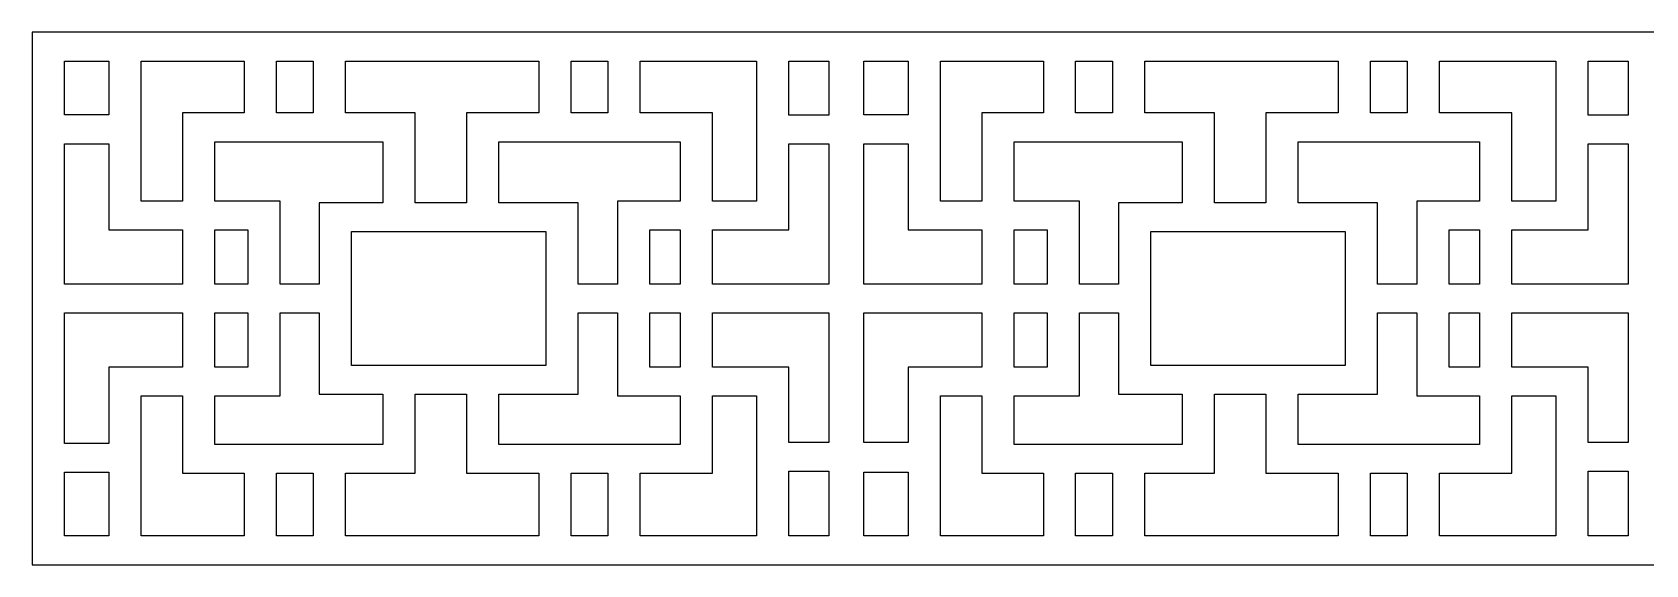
# Model space of a CAD drawing. Header units: centimetres. Extents: x -27 to -1.5, y -8.3 to -4.1.
# Drawn here: x -27 to -14.25, y -8.28 to -4.08 of the extents above; entities that cross this region are included whole.
import ezdxf

# ---------------------------------------------------------------- set-up
doc = ezdxf.new("R2010")
doc.units = ezdxf.units.CM
doc.header["$MEASUREMENT"] = 0
doc.layers.add('layer 1', color=7, linetype='Continuous')

msp = doc.modelspace()

# ---------------------------------------------------------------- linework, layer by layer
at = {"layer": 'layer 1', "color": 250}
for points, knots in [([(-26.99914, -8.28162), (-26.99914, -8.28162), (-26.99914, -4.07523), (-26.99914, -4.07523), (-26.99914, -4.07523), (-26.99914, -4.07523), (-20.68128, -4.07523), (-20.68128, -4.07523), (-20.68128, -4.07523), (-20.68128, -4.07523), (-20.4531, -4.07523), (-20.4531, -4.07523), (-20.4531, -4.07523), (-20.4531, -4.07523), (-14.36342, -4.07523), (-14.36342, -4.07523), (-14.36342, -4.07523), (-14.36342, -4.07523), (-14.13524, -4.07523), (-14.13524, -4.07523), (-14.13524, -4.07523), (-14.13524, -4.07523), (-8.04557, -4.07523), (-8.04557, -4.07523), (-8.04557, -4.07523), (-8.04557, -4.07523), (-7.81739, -4.07523), (-7.81739, -4.07523), (-7.81739, -4.07523), (-7.81739, -4.07523), (-1.49953, -4.07523), (-1.49953, -4.07523), (-1.49953, -4.07523), (-1.49953, -4.07523), (-1.49953, -8.28162), (-1.49953, -8.28162), (-1.49953, -8.28162), (-1.49953, -8.28162), (-7.81739, -8.28162), (-7.81739, -8.28162), (-7.81739, -8.28162), (-7.81739, -8.28162), (-8.04557, -8.28162), (-8.04557, -8.28162), (-8.04557, -8.28162), (-8.04557, -8.28162), (-14.13524, -8.28162), (-14.13524, -8.28162), (-14.13524, -8.28162), (-14.13524, -8.28162), (-14.36342, -8.28162), (-14.36342, -8.28162), (-14.36342, -8.28162), (-14.36342, -8.28162), (-20.4531, -8.28162), (-20.4531, -8.28162), (-20.4531, -8.28162), (-20.4531, -8.28162), (-20.68128, -8.28162), (-20.68128, -8.28162), (-20.68128, -8.28162), (-20.68128, -8.28162), (-26.99914, -8.28162), (-26.99914, -8.28162)], [0, 0, 0, 0, 0.05882353, 0.05882353, 0.05882353, 0.05882353, 0.11764706, 0.11764706, 0.11764706, 0.11764706, 0.17647059, 0.17647059, 0.17647059, 0.17647059, 0.23529412, 0.23529412, 0.23529412, 0.23529412, 0.29411765, 0.29411765, 0.29411765, 0.29411765, 0.35294118, 0.35294118, 0.35294118, 0.35294118, 0.41176471, 0.41176471, 0.41176471, 0.41176471, 0.47058824, 0.47058824, 0.47058824, 0.47058824, 0.52941176, 0.52941176, 0.52941176, 0.52941176, 0.58823529, 0.58823529, 0.58823529, 0.58823529, 0.64705882, 0.64705882, 0.64705882, 0.64705882, 0.70588235, 0.70588235, 0.70588235, 0.70588235, 0.76470588, 0.76470588, 0.76470588, 0.76470588, 0.82352941, 0.82352941, 0.82352941, 0.82352941, 0.88235294, 0.88235294, 0.88235294, 0.88235294, 1, 1, 1, 1]), ([(-26.74377, -4.72846), (-26.74377, -4.72846), (-26.3946, -4.72846), (-26.3946, -4.72846), (-26.3946, -4.72846), (-26.3946, -4.72846), (-26.3946, -4.30267), (-26.3946, -4.30267), (-26.3946, -4.30267), (-26.3946, -4.30267), (-26.74377, -4.30267), (-26.74377, -4.30267), (-26.74377, -4.30267), (-26.74377, -4.30267), (-26.74377, -4.72846), (-26.74377, -4.72846)], [0, 0, 0, 0, 0.2, 0.2, 0.2, 0.2, 0.4, 0.4, 0.4, 0.4, 0.6, 0.6, 0.6, 0.6, 1, 1, 1, 1]), ([(-26.13923, -4.30267), (-26.13923, -4.30267), (-26.13923, -5.40951), (-26.13923, -5.40951), (-26.13923, -5.40951), (-26.13923, -5.40951), (-25.8114, -5.40951), (-25.8114, -5.40951), (-25.8114, -5.40951), (-25.8114, -5.40951), (-25.8114, -4.71239), (-25.8114, -4.71239), (-25.8114, -4.71239), (-25.8114, -4.71239), (-25.32538, -4.71239), (-25.32538, -4.71239), (-25.32538, -4.71239), (-25.32538, -4.71239), (-25.32538, -4.30267), (-25.32538, -4.30267), (-25.32538, -4.30267), (-25.32538, -4.30267), (-26.13923, -4.30267), (-26.13923, -4.30267)], [0, 0, 0, 0, 0.14285714, 0.14285714, 0.14285714, 0.14285714, 0.28571429, 0.28571429, 0.28571429, 0.28571429, 0.42857143, 0.42857143, 0.42857143, 0.42857143, 0.57142857, 0.57142857, 0.57142857, 0.57142857, 0.71428571, 0.71428571, 0.71428571, 0.71428571, 1, 1, 1, 1]), ([(-25.07001, -4.30267), (-25.07001, -4.30267), (-25.07001, -4.71239), (-25.07001, -4.71239), (-25.07001, -4.71239), (-25.07001, -4.71239), (-24.77986, -4.71239), (-24.77986, -4.71239), (-24.77986, -4.71239), (-24.77986, -4.71239), (-24.77986, -4.30267), (-24.77986, -4.30267), (-24.77986, -4.30267), (-24.77986, -4.30267), (-25.07001, -4.30267), (-25.07001, -4.30267)], [0, 0, 0, 0, 0.2, 0.2, 0.2, 0.2, 0.4, 0.4, 0.4, 0.4, 0.6, 0.6, 0.6, 0.6, 1, 1, 1, 1]), ([(-24.52449, -4.30267), (-24.52449, -4.30267), (-24.52449, -4.71239), (-24.52449, -4.71239), (-24.52449, -4.71239), (-24.52449, -4.71239), (-23.97231, -4.71239), (-23.97231, -4.71239), (-23.97231, -4.71239), (-23.97231, -4.71239), (-23.97231, -5.42144), (-23.97231, -5.42144), (-23.97231, -5.42144), (-23.97231, -5.42144), (-23.56635, -5.42144), (-23.56635, -5.42144), (-23.56635, -5.42144), (-23.56635, -5.42144), (-23.56635, -4.71239), (-23.56635, -4.71239), (-23.56635, -4.71239), (-23.56635, -4.71239), (-22.99451, -4.71239), (-22.99451, -4.71239), (-22.99451, -4.71239), (-22.99451, -4.71239), (-22.99451, -4.30267), (-22.99451, -4.30267), (-22.99451, -4.30267), (-22.99451, -4.30267), (-24.52449, -4.30267), (-24.52449, -4.30267)], [0, 0, 0, 0, 0.11111111, 0.11111111, 0.11111111, 0.11111111, 0.22222222, 0.22222222, 0.22222222, 0.22222222, 0.33333333, 0.33333333, 0.33333333, 0.33333333, 0.44444444, 0.44444444, 0.44444444, 0.44444444, 0.55555556, 0.55555556, 0.55555556, 0.55555556, 0.66666667, 0.66666667, 0.66666667, 0.66666667, 0.77777778, 0.77777778, 0.77777778, 0.77777778, 1, 1, 1, 1]), ([(-22.73914, -4.30267), (-22.73914, -4.30267), (-22.73914, -4.71239), (-22.73914, -4.71239), (-22.73914, -4.71239), (-22.73914, -4.71239), (-22.44899, -4.71239), (-22.44899, -4.71239), (-22.44899, -4.71239), (-22.44899, -4.71239), (-22.44899, -4.30267), (-22.44899, -4.30267), (-22.44899, -4.30267), (-22.44899, -4.30267), (-22.73914, -4.30267), (-22.73914, -4.30267)], [0, 0, 0, 0, 0.2, 0.2, 0.2, 0.2, 0.4, 0.4, 0.4, 0.4, 0.6, 0.6, 0.6, 0.6, 1, 1, 1, 1]), ([(-22.19362, -4.30267), (-22.19362, -4.30267), (-22.19362, -4.71239), (-22.19362, -4.71239), (-22.19362, -4.71239), (-22.19362, -4.71239), (-21.62284, -4.71239), (-21.62284, -4.71239), (-21.62284, -4.71239), (-21.62284, -4.71239), (-21.62284, -5.40951), (-21.62284, -5.40951), (-21.62284, -5.40951), (-21.62284, -5.40951), (-21.27437, -5.40951), (-21.27437, -5.40951), (-21.27437, -5.40951), (-21.27437, -5.40951), (-21.27437, -4.30267), (-21.27437, -4.30267), (-21.27437, -4.30267), (-21.27437, -4.30267), (-22.19362, -4.30267), (-22.19362, -4.30267)], [0, 0, 0, 0, 0.14285714, 0.14285714, 0.14285714, 0.14285714, 0.28571429, 0.28571429, 0.28571429, 0.28571429, 0.42857143, 0.42857143, 0.42857143, 0.42857143, 0.57142857, 0.57142857, 0.57142857, 0.57142857, 0.71428571, 0.71428571, 0.71428571, 0.71428571, 1, 1, 1, 1]), ([(-21.019, -4.73041), (-21.019, -4.73041), (-20.70242, -4.73041), (-20.70242, -4.73041), (-20.70242, -4.73041), (-20.70242, -4.73041), (-20.70242, -4.30267), (-20.70242, -4.30267), (-20.70242, -4.30267), (-20.70242, -4.30267), (-21.019, -4.30267), (-21.019, -4.30267), (-21.019, -4.30267), (-21.019, -4.30267), (-21.019, -4.73041), (-21.019, -4.73041)], [0, 0, 0, 0, 0.2, 0.2, 0.2, 0.2, 0.4, 0.4, 0.4, 0.4, 0.6, 0.6, 0.6, 0.6, 1, 1, 1, 1]), ([(-20.42591, -4.72846), (-20.42591, -4.72846), (-20.07674, -4.72846), (-20.07674, -4.72846), (-20.07674, -4.72846), (-20.07674, -4.72846), (-20.07674, -4.30267), (-20.07674, -4.30267), (-20.07674, -4.30267), (-20.07674, -4.30267), (-20.42591, -4.30267), (-20.42591, -4.30267), (-20.42591, -4.30267), (-20.42591, -4.30267), (-20.42591, -4.72846), (-20.42591, -4.72846)], [0, 0, 0, 0, 0.2, 0.2, 0.2, 0.2, 0.4, 0.4, 0.4, 0.4, 0.6, 0.6, 0.6, 0.6, 1, 1, 1, 1]), ([(-19.82138, -4.30267), (-19.82138, -4.30267), (-19.82138, -5.40951), (-19.82138, -5.40951), (-19.82138, -5.40951), (-19.82138, -5.40951), (-19.49354, -5.40951), (-19.49354, -5.40951), (-19.49354, -5.40951), (-19.49354, -5.40951), (-19.49354, -4.71239), (-19.49354, -4.71239), (-19.49354, -4.71239), (-19.49354, -4.71239), (-19.00752, -4.71239), (-19.00752, -4.71239), (-19.00752, -4.71239), (-19.00752, -4.71239), (-19.00752, -4.30267), (-19.00752, -4.30267), (-19.00752, -4.30267), (-19.00752, -4.30267), (-19.82138, -4.30267), (-19.82138, -4.30267)], [0, 0, 0, 0, 0.14285714, 0.14285714, 0.14285714, 0.14285714, 0.28571429, 0.28571429, 0.28571429, 0.28571429, 0.42857143, 0.42857143, 0.42857143, 0.42857143, 0.57142857, 0.57142857, 0.57142857, 0.57142857, 0.71428571, 0.71428571, 0.71428571, 0.71428571, 1, 1, 1, 1]), ([(-18.75215, -4.30267), (-18.75215, -4.30267), (-18.75215, -4.71239), (-18.75215, -4.71239), (-18.75215, -4.71239), (-18.75215, -4.71239), (-18.462, -4.71239), (-18.462, -4.71239), (-18.462, -4.71239), (-18.462, -4.71239), (-18.462, -4.30267), (-18.462, -4.30267), (-18.462, -4.30267), (-18.462, -4.30267), (-18.75215, -4.30267), (-18.75215, -4.30267)], [0, 0, 0, 0, 0.2, 0.2, 0.2, 0.2, 0.4, 0.4, 0.4, 0.4, 0.6, 0.6, 0.6, 0.6, 1, 1, 1, 1]), ([(-18.20663, -4.30267), (-18.20663, -4.30267), (-18.20663, -4.71239), (-18.20663, -4.71239), (-18.20663, -4.71239), (-18.20663, -4.71239), (-17.65446, -4.71239), (-17.65446, -4.71239), (-17.65446, -4.71239), (-17.65446, -4.71239), (-17.65446, -5.42144), (-17.65446, -5.42144), (-17.65446, -5.42144), (-17.65446, -5.42144), (-17.2485, -5.42144), (-17.2485, -5.42144), (-17.2485, -5.42144), (-17.2485, -5.42144), (-17.2485, -4.71239), (-17.2485, -4.71239), (-17.2485, -4.71239), (-17.2485, -4.71239), (-16.67666, -4.71239), (-16.67666, -4.71239), (-16.67666, -4.71239), (-16.67666, -4.71239), (-16.67666, -4.30267), (-16.67666, -4.30267), (-16.67666, -4.30267), (-16.67666, -4.30267), (-18.20663, -4.30267), (-18.20663, -4.30267)], [0, 0, 0, 0, 0.11111111, 0.11111111, 0.11111111, 0.11111111, 0.22222222, 0.22222222, 0.22222222, 0.22222222, 0.33333333, 0.33333333, 0.33333333, 0.33333333, 0.44444444, 0.44444444, 0.44444444, 0.44444444, 0.55555556, 0.55555556, 0.55555556, 0.55555556, 0.66666667, 0.66666667, 0.66666667, 0.66666667, 0.77777778, 0.77777778, 0.77777778, 0.77777778, 1, 1, 1, 1]), ([(-16.42128, -4.30267), (-16.42128, -4.30267), (-16.42128, -4.71239), (-16.42128, -4.71239), (-16.42128, -4.71239), (-16.42128, -4.71239), (-16.13113, -4.71239), (-16.13113, -4.71239), (-16.13113, -4.71239), (-16.13113, -4.71239), (-16.13113, -4.30267), (-16.13113, -4.30267), (-16.13113, -4.30267), (-16.13113, -4.30267), (-16.42128, -4.30267), (-16.42128, -4.30267)], [0, 0, 0, 0, 0.2, 0.2, 0.2, 0.2, 0.4, 0.4, 0.4, 0.4, 0.6, 0.6, 0.6, 0.6, 1, 1, 1, 1]), ([(-15.87577, -4.30267), (-15.87577, -4.30267), (-15.87577, -4.71239), (-15.87577, -4.71239), (-15.87577, -4.71239), (-15.87577, -4.71239), (-15.30499, -4.71239), (-15.30499, -4.71239), (-15.30499, -4.71239), (-15.30499, -4.71239), (-15.30499, -5.40951), (-15.30499, -5.40951), (-15.30499, -5.40951), (-15.30499, -5.40951), (-14.95651, -5.40951), (-14.95651, -5.40951), (-14.95651, -5.40951), (-14.95651, -5.40951), (-14.95651, -4.30267), (-14.95651, -4.30267), (-14.95651, -4.30267), (-14.95651, -4.30267), (-15.87577, -4.30267), (-15.87577, -4.30267)], [0, 0, 0, 0, 0.14285714, 0.14285714, 0.14285714, 0.14285714, 0.28571429, 0.28571429, 0.28571429, 0.28571429, 0.42857143, 0.42857143, 0.42857143, 0.42857143, 0.57142857, 0.57142857, 0.57142857, 0.57142857, 0.71428571, 0.71428571, 0.71428571, 0.71428571, 1, 1, 1, 1]), ([(-14.70114, -4.73041), (-14.70114, -4.73041), (-14.38456, -4.73041), (-14.38456, -4.73041), (-14.38456, -4.73041), (-14.38456, -4.73041), (-14.38456, -4.30267), (-14.38456, -4.30267), (-14.38456, -4.30267), (-14.38456, -4.30267), (-14.70114, -4.30267), (-14.70114, -4.30267), (-14.70114, -4.30267), (-14.70114, -4.30267), (-14.70114, -4.73041), (-14.70114, -4.73041)], [0, 0, 0, 0, 0.2, 0.2, 0.2, 0.2, 0.4, 0.4, 0.4, 0.4, 0.6, 0.6, 0.6, 0.6, 1, 1, 1, 1]), ([(-26.74377, -6.06471), (-26.74377, -6.06471), (-25.8114, -6.06471), (-25.8114, -6.06471), (-25.8114, -6.06471), (-25.8114, -6.06471), (-25.8114, -5.63695), (-25.8114, -5.63695), (-25.8114, -5.63695), (-25.8114, -5.63695), (-26.3946, -5.63695), (-26.3946, -5.63695), (-26.3946, -5.63695), (-26.3946, -5.63695), (-26.3946, -4.9559), (-26.3946, -4.9559), (-26.3946, -4.9559), (-26.3946, -4.9559), (-26.74377, -4.9559), (-26.74377, -4.9559), (-26.74377, -4.9559), (-26.74377, -4.9559), (-26.74377, -6.06471), (-26.74377, -6.06471)], [0, 0, 0, 0, 0.14285714, 0.14285714, 0.14285714, 0.14285714, 0.28571429, 0.28571429, 0.28571429, 0.28571429, 0.42857143, 0.42857143, 0.42857143, 0.42857143, 0.57142857, 0.57142857, 0.57142857, 0.57142857, 0.71428571, 0.71428571, 0.71428571, 0.71428571, 1, 1, 1, 1]), ([(-25.55603, -5.40951), (-25.55603, -5.40951), (-25.0392, -5.40951), (-25.0392, -5.40951), (-25.0392, -5.40951), (-25.0392, -5.40951), (-25.0392, -6.06471), (-25.0392, -6.06471), (-25.0392, -6.06471), (-25.0392, -6.06471), (-24.73238, -6.06471), (-24.73238, -6.06471), (-24.73238, -6.06471), (-24.73238, -6.06471), (-24.73238, -5.42144), (-24.73238, -5.42144), (-24.73238, -5.42144), (-24.73238, -5.42144), (-24.22769, -5.42144), (-24.22769, -5.42144), (-24.22769, -5.42144), (-24.22769, -5.42144), (-24.22769, -4.93983), (-24.22769, -4.93983), (-24.22769, -4.93983), (-24.22769, -4.93983), (-25.55603, -4.93983), (-25.55603, -4.93983), (-25.55603, -4.93983), (-25.55603, -4.93983), (-25.55603, -5.40951), (-25.55603, -5.40951)], [0, 0, 0, 0, 0.11111111, 0.11111111, 0.11111111, 0.11111111, 0.22222222, 0.22222222, 0.22222222, 0.22222222, 0.33333333, 0.33333333, 0.33333333, 0.33333333, 0.44444444, 0.44444444, 0.44444444, 0.44444444, 0.55555556, 0.55555556, 0.55555556, 0.55555556, 0.66666667, 0.66666667, 0.66666667, 0.66666667, 0.77777778, 0.77777778, 0.77777778, 0.77777778, 1, 1, 1, 1]), ([(-22.68446, -6.06471), (-22.68446, -6.06471), (-22.3744, -6.06471), (-22.3744, -6.06471), (-22.3744, -6.06471), (-22.3744, -6.06471), (-22.3744, -5.40951), (-22.3744, -5.40951), (-22.3744, -5.40951), (-22.3744, -5.40951), (-21.87821, -5.40951), (-21.87821, -5.40951), (-21.87821, -5.40951), (-21.87821, -5.40951), (-21.87821, -4.93983), (-21.87821, -4.93983), (-21.87821, -4.93983), (-21.87821, -4.93983), (-23.31098, -4.93983), (-23.31098, -4.93983), (-23.31098, -4.93983), (-23.31098, -4.93983), (-23.31098, -5.42144), (-23.31098, -5.42144), (-23.31098, -5.42144), (-23.31098, -5.42144), (-22.68446, -5.42144), (-22.68446, -5.42144), (-22.68446, -5.42144), (-22.68446, -5.42144), (-22.68446, -6.06471), (-22.68446, -6.06471)], [0, 0, 0, 0, 0.11111111, 0.11111111, 0.11111111, 0.11111111, 0.22222222, 0.22222222, 0.22222222, 0.22222222, 0.33333333, 0.33333333, 0.33333333, 0.33333333, 0.44444444, 0.44444444, 0.44444444, 0.44444444, 0.55555556, 0.55555556, 0.55555556, 0.55555556, 0.66666667, 0.66666667, 0.66666667, 0.66666667, 0.77777778, 0.77777778, 0.77777778, 0.77777778, 1, 1, 1, 1]), ([(-20.70242, -4.95604), (-20.70242, -4.95604), (-21.019, -4.95604), (-21.019, -4.95604), (-21.019, -4.95604), (-21.019, -4.95604), (-21.019, -5.63695), (-21.019, -5.63695), (-21.019, -5.63695), (-21.019, -5.63695), (-21.62284, -5.63695), (-21.62284, -5.63695), (-21.62284, -5.63695), (-21.62284, -5.63695), (-21.62284, -6.06471), (-21.62284, -6.06471), (-21.62284, -6.06471), (-21.62284, -6.06471), (-20.8034, -6.06471), (-20.8034, -6.06471), (-20.8034, -6.06471), (-20.8034, -6.06471), (-20.70242, -6.06471), (-20.70242, -6.06471), (-20.70242, -6.06471), (-20.70242, -6.06471), (-20.70242, -4.95604), (-20.70242, -4.95604)], [0, 0, 0, 0, 0.125, 0.125, 0.125, 0.125, 0.25, 0.25, 0.25, 0.25, 0.375, 0.375, 0.375, 0.375, 0.5, 0.5, 0.5, 0.5, 0.625, 0.625, 0.625, 0.625, 0.75, 0.75, 0.75, 0.75, 1, 1, 1, 1]), ([(-20.07674, -4.95604), (-20.07674, -4.95604), (-20.42591, -4.95604), (-20.42591, -4.95604), (-20.42591, -4.95604), (-20.42591, -4.95604), (-20.42591, -6.06471), (-20.42591, -6.06471), (-20.42591, -6.06471), (-20.42591, -6.06471), (-19.49354, -6.06471), (-19.49354, -6.06471), (-19.49354, -6.06471), (-19.49354, -6.06471), (-19.49354, -5.63695), (-19.49354, -5.63695), (-19.49354, -5.63695), (-19.49354, -5.63695), (-20.07674, -5.63695), (-20.07674, -5.63695), (-20.07674, -5.63695), (-20.07674, -5.63695), (-20.07674, -4.95604), (-20.07674, -4.95604)], [0, 0, 0, 0, 0.14285714, 0.14285714, 0.14285714, 0.14285714, 0.28571429, 0.28571429, 0.28571429, 0.28571429, 0.42857143, 0.42857143, 0.42857143, 0.42857143, 0.57142857, 0.57142857, 0.57142857, 0.57142857, 0.71428571, 0.71428571, 0.71428571, 0.71428571, 1, 1, 1, 1]), ([(-19.23817, -5.40951), (-19.23817, -5.40951), (-18.72134, -5.40951), (-18.72134, -5.40951), (-18.72134, -5.40951), (-18.72134, -5.40951), (-18.72134, -6.06471), (-18.72134, -6.06471), (-18.72134, -6.06471), (-18.72134, -6.06471), (-18.41452, -6.06471), (-18.41452, -6.06471), (-18.41452, -6.06471), (-18.41452, -6.06471), (-18.41452, -5.42144), (-18.41452, -5.42144), (-18.41452, -5.42144), (-18.41452, -5.42144), (-17.90983, -5.42144), (-17.90983, -5.42144), (-17.90983, -5.42144), (-17.90983, -5.42144), (-17.90983, -4.93983), (-17.90983, -4.93983), (-17.90983, -4.93983), (-17.90983, -4.93983), (-19.23817, -4.93983), (-19.23817, -4.93983), (-19.23817, -4.93983), (-19.23817, -4.93983), (-19.23817, -5.40951), (-19.23817, -5.40951)], [0, 0, 0, 0, 0.11111111, 0.11111111, 0.11111111, 0.11111111, 0.22222222, 0.22222222, 0.22222222, 0.22222222, 0.33333333, 0.33333333, 0.33333333, 0.33333333, 0.44444444, 0.44444444, 0.44444444, 0.44444444, 0.55555556, 0.55555556, 0.55555556, 0.55555556, 0.66666667, 0.66666667, 0.66666667, 0.66666667, 0.77777778, 0.77777778, 0.77777778, 0.77777778, 1, 1, 1, 1]), ([(-16.3666, -6.06471), (-16.3666, -6.06471), (-16.05654, -6.06471), (-16.05654, -6.06471), (-16.05654, -6.06471), (-16.05654, -6.06471), (-16.05654, -5.40951), (-16.05654, -5.40951), (-16.05654, -5.40951), (-16.05654, -5.40951), (-15.56036, -5.40951), (-15.56036, -5.40951), (-15.56036, -5.40951), (-15.56036, -5.40951), (-15.56036, -4.93983), (-15.56036, -4.93983), (-15.56036, -4.93983), (-15.56036, -4.93983), (-16.99313, -4.93983), (-16.99313, -4.93983), (-16.99313, -4.93983), (-16.99313, -4.93983), (-16.99313, -5.42144), (-16.99313, -5.42144), (-16.99313, -5.42144), (-16.99313, -5.42144), (-16.3666, -5.42144), (-16.3666, -5.42144), (-16.3666, -5.42144), (-16.3666, -5.42144), (-16.3666, -6.06471), (-16.3666, -6.06471)], [0, 0, 0, 0, 0.11111111, 0.11111111, 0.11111111, 0.11111111, 0.22222222, 0.22222222, 0.22222222, 0.22222222, 0.33333333, 0.33333333, 0.33333333, 0.33333333, 0.44444444, 0.44444444, 0.44444444, 0.44444444, 0.55555556, 0.55555556, 0.55555556, 0.55555556, 0.66666667, 0.66666667, 0.66666667, 0.66666667, 0.77777778, 0.77777778, 0.77777778, 0.77777778, 1, 1, 1, 1]), ([(-14.38456, -4.95604), (-14.38456, -4.95604), (-14.70114, -4.95604), (-14.70114, -4.95604), (-14.70114, -4.95604), (-14.70114, -4.95604), (-14.70114, -5.63695), (-14.70114, -5.63695), (-14.70114, -5.63695), (-14.70114, -5.63695), (-15.30499, -5.63695), (-15.30499, -5.63695), (-15.30499, -5.63695), (-15.30499, -5.63695), (-15.30499, -6.06471), (-15.30499, -6.06471), (-15.30499, -6.06471), (-15.30499, -6.06471), (-14.48554, -6.06471), (-14.48554, -6.06471), (-14.48554, -6.06471), (-14.48554, -6.06471), (-14.38456, -6.06471), (-14.38456, -6.06471), (-14.38456, -6.06471), (-14.38456, -6.06471), (-14.38456, -4.95604), (-14.38456, -4.95604)], [0, 0, 0, 0, 0.125, 0.125, 0.125, 0.125, 0.25, 0.25, 0.25, 0.25, 0.375, 0.375, 0.375, 0.375, 0.5, 0.5, 0.5, 0.5, 0.625, 0.625, 0.625, 0.625, 0.75, 0.75, 0.75, 0.75, 1, 1, 1, 1]), ([(-25.55603, -6.06471), (-25.55603, -6.06471), (-25.29457, -6.06471), (-25.29457, -6.06471), (-25.29457, -6.06471), (-25.29457, -6.06471), (-25.29457, -5.63695), (-25.29457, -5.63695), (-25.29457, -5.63695), (-25.29457, -5.63695), (-25.55603, -5.63695), (-25.55603, -5.63695), (-25.55603, -5.63695), (-25.55603, -5.63695), (-25.55603, -6.06471), (-25.55603, -6.06471)], [0, 0, 0, 0, 0.2, 0.2, 0.2, 0.2, 0.4, 0.4, 0.4, 0.4, 0.6, 0.6, 0.6, 0.6, 1, 1, 1, 1]), ([(-22.93983, -6.70796), (-22.93983, -6.70796), (-22.93983, -5.64888), (-22.93983, -5.64888), (-22.93983, -5.64888), (-22.93983, -5.64888), (-24.47702, -5.64888), (-24.47702, -5.64888), (-24.47702, -5.64888), (-24.47702, -5.64888), (-24.47702, -6.70796), (-24.47702, -6.70796), (-24.47702, -6.70796), (-24.47702, -6.70796), (-22.93983, -6.70796), (-22.93983, -6.70796)], [0, 0, 0, 0, 0.2, 0.2, 0.2, 0.2, 0.4, 0.4, 0.4, 0.4, 0.6, 0.6, 0.6, 0.6, 1, 1, 1, 1]), ([(-22.11903, -6.06471), (-22.11903, -6.06471), (-21.87821, -6.06471), (-21.87821, -6.06471), (-21.87821, -6.06471), (-21.87821, -6.06471), (-21.87821, -5.63695), (-21.87821, -5.63695), (-21.87821, -5.63695), (-21.87821, -5.63695), (-22.11903, -5.63695), (-22.11903, -5.63695), (-22.11903, -5.63695), (-22.11903, -5.63695), (-22.11903, -6.06471), (-22.11903, -6.06471)], [0, 0, 0, 0, 0.2, 0.2, 0.2, 0.2, 0.4, 0.4, 0.4, 0.4, 0.6, 0.6, 0.6, 0.6, 1, 1, 1, 1]), ([(-19.23817, -6.06471), (-19.23817, -6.06471), (-18.97671, -6.06471), (-18.97671, -6.06471), (-18.97671, -6.06471), (-18.97671, -6.06471), (-18.97671, -5.63695), (-18.97671, -5.63695), (-18.97671, -5.63695), (-18.97671, -5.63695), (-19.23817, -5.63695), (-19.23817, -5.63695), (-19.23817, -5.63695), (-19.23817, -5.63695), (-19.23817, -6.06471), (-19.23817, -6.06471)], [0, 0, 0, 0, 0.2, 0.2, 0.2, 0.2, 0.4, 0.4, 0.4, 0.4, 0.6, 0.6, 0.6, 0.6, 1, 1, 1, 1]), ([(-16.62197, -6.70796), (-16.62197, -6.70796), (-16.62197, -5.64888), (-16.62197, -5.64888), (-16.62197, -5.64888), (-16.62197, -5.64888), (-18.15916, -5.64888), (-18.15916, -5.64888), (-18.15916, -5.64888), (-18.15916, -5.64888), (-18.15916, -6.70796), (-18.15916, -6.70796), (-18.15916, -6.70796), (-18.15916, -6.70796), (-16.62197, -6.70796), (-16.62197, -6.70796)], [0, 0, 0, 0, 0.2, 0.2, 0.2, 0.2, 0.4, 0.4, 0.4, 0.4, 0.6, 0.6, 0.6, 0.6, 1, 1, 1, 1]), ([(-15.80117, -6.06471), (-15.80117, -6.06471), (-15.56036, -6.06471), (-15.56036, -6.06471), (-15.56036, -6.06471), (-15.56036, -6.06471), (-15.56036, -5.63695), (-15.56036, -5.63695), (-15.56036, -5.63695), (-15.56036, -5.63695), (-15.80117, -5.63695), (-15.80117, -5.63695), (-15.80117, -5.63695), (-15.80117, -5.63695), (-15.80117, -6.06471), (-15.80117, -6.06471)], [0, 0, 0, 0, 0.2, 0.2, 0.2, 0.2, 0.4, 0.4, 0.4, 0.4, 0.6, 0.6, 0.6, 0.6, 1, 1, 1, 1]), ([(-26.74377, -7.32341), (-26.74377, -7.32341), (-26.3946, -7.32341), (-26.3946, -7.32341), (-26.3946, -7.32341), (-26.3946, -7.32341), (-26.3946, -6.71989), (-26.3946, -6.71989), (-26.3946, -6.71989), (-26.3946, -6.71989), (-25.8114, -6.71989), (-25.8114, -6.71989), (-25.8114, -6.71989), (-25.8114, -6.71989), (-25.8114, -6.29215), (-25.8114, -6.29215), (-25.8114, -6.29215), (-25.8114, -6.29215), (-26.74377, -6.29215), (-26.74377, -6.29215), (-26.74377, -6.29215), (-26.74377, -6.29215), (-26.74377, -7.32341), (-26.74377, -7.32341)], [0, 0, 0, 0, 0.14285714, 0.14285714, 0.14285714, 0.14285714, 0.28571429, 0.28571429, 0.28571429, 0.28571429, 0.42857143, 0.42857143, 0.42857143, 0.42857143, 0.57142857, 0.57142857, 0.57142857, 0.57142857, 0.71428571, 0.71428571, 0.71428571, 0.71428571, 1, 1, 1, 1]), ([(-25.55603, -6.71989), (-25.55603, -6.71989), (-25.29457, -6.71989), (-25.29457, -6.71989), (-25.29457, -6.71989), (-25.29457, -6.71989), (-25.29457, -6.29215), (-25.29457, -6.29215), (-25.29457, -6.29215), (-25.29457, -6.29215), (-25.55603, -6.29215), (-25.55603, -6.29215), (-25.55603, -6.29215), (-25.55603, -6.29215), (-25.55603, -6.71989), (-25.55603, -6.71989)], [0, 0, 0, 0, 0.2, 0.2, 0.2, 0.2, 0.4, 0.4, 0.4, 0.4, 0.6, 0.6, 0.6, 0.6, 1, 1, 1, 1]), ([(-24.22769, -6.93541), (-24.22769, -6.93541), (-24.73238, -6.93541), (-24.73238, -6.93541), (-24.73238, -6.93541), (-24.73238, -6.93541), (-24.73238, -6.29215), (-24.73238, -6.29215), (-24.73238, -6.29215), (-24.73238, -6.29215), (-25.0392, -6.29215), (-25.0392, -6.29215), (-25.0392, -6.29215), (-25.0392, -6.29215), (-25.0392, -6.94733), (-25.0392, -6.94733), (-25.0392, -6.94733), (-25.0392, -6.94733), (-25.55603, -6.94733), (-25.55603, -6.94733), (-25.55603, -6.94733), (-25.55603, -6.94733), (-25.55603, -7.33193), (-25.55603, -7.33193), (-25.55603, -7.33193), (-25.55603, -7.33193), (-24.22769, -7.33193), (-24.22769, -7.33193), (-24.22769, -7.33193), (-24.22769, -7.33193), (-24.22769, -6.93541), (-24.22769, -6.93541)], [0, 0, 0, 0, 0.11111111, 0.11111111, 0.11111111, 0.11111111, 0.22222222, 0.22222222, 0.22222222, 0.22222222, 0.33333333, 0.33333333, 0.33333333, 0.33333333, 0.44444444, 0.44444444, 0.44444444, 0.44444444, 0.55555556, 0.55555556, 0.55555556, 0.55555556, 0.66666667, 0.66666667, 0.66666667, 0.66666667, 0.77777778, 0.77777778, 0.77777778, 0.77777778, 1, 1, 1, 1]), ([(-22.3744, -6.29215), (-22.3744, -6.29215), (-22.68446, -6.29215), (-22.68446, -6.29215), (-22.68446, -6.29215), (-22.68446, -6.29215), (-22.68446, -6.93541), (-22.68446, -6.93541), (-22.68446, -6.93541), (-22.68446, -6.93541), (-23.31098, -6.93541), (-23.31098, -6.93541), (-23.31098, -6.93541), (-23.31098, -6.93541), (-23.31098, -7.33193), (-23.31098, -7.33193), (-23.31098, -7.33193), (-23.31098, -7.33193), (-21.87821, -7.33193), (-21.87821, -7.33193), (-21.87821, -7.33193), (-21.87821, -7.33193), (-21.87821, -6.94733), (-21.87821, -6.94733), (-21.87821, -6.94733), (-21.87821, -6.94733), (-22.3744, -6.94733), (-22.3744, -6.94733), (-22.3744, -6.94733), (-22.3744, -6.94733), (-22.3744, -6.29215), (-22.3744, -6.29215)], [0, 0, 0, 0, 0.11111111, 0.11111111, 0.11111111, 0.11111111, 0.22222222, 0.22222222, 0.22222222, 0.22222222, 0.33333333, 0.33333333, 0.33333333, 0.33333333, 0.44444444, 0.44444444, 0.44444444, 0.44444444, 0.55555556, 0.55555556, 0.55555556, 0.55555556, 0.66666667, 0.66666667, 0.66666667, 0.66666667, 0.77777778, 0.77777778, 0.77777778, 0.77777778, 1, 1, 1, 1]), ([(-21.87821, -6.29215), (-21.87821, -6.29215), (-22.11903, -6.29215), (-22.11903, -6.29215), (-22.11903, -6.29215), (-22.11903, -6.29215), (-22.11903, -6.71989), (-22.11903, -6.71989), (-22.11903, -6.71989), (-22.11903, -6.71989), (-21.87821, -6.71989), (-21.87821, -6.71989), (-21.87821, -6.71989), (-21.87821, -6.71989), (-21.87821, -6.29215), (-21.87821, -6.29215)], [0, 0, 0, 0, 0.2, 0.2, 0.2, 0.2, 0.4, 0.4, 0.4, 0.4, 0.6, 0.6, 0.6, 0.6, 1, 1, 1, 1]), ([(-21.019, -7.31584), (-21.019, -7.31584), (-20.70242, -7.31584), (-20.70242, -7.31584), (-20.70242, -7.31584), (-20.70242, -7.31584), (-20.70242, -6.29215), (-20.70242, -6.29215), (-20.70242, -6.29215), (-20.70242, -6.29215), (-20.8034, -6.29215), (-20.8034, -6.29215), (-20.8034, -6.29215), (-20.8034, -6.29215), (-21.62284, -6.29215), (-21.62284, -6.29215), (-21.62284, -6.29215), (-21.62284, -6.29215), (-21.62284, -6.71989), (-21.62284, -6.71989), (-21.62284, -6.71989), (-21.62284, -6.71989), (-21.019, -6.71989), (-21.019, -6.71989), (-21.019, -6.71989), (-21.019, -6.71989), (-21.019, -7.31584), (-21.019, -7.31584)], [0, 0, 0, 0, 0.125, 0.125, 0.125, 0.125, 0.25, 0.25, 0.25, 0.25, 0.375, 0.375, 0.375, 0.375, 0.5, 0.5, 0.5, 0.5, 0.625, 0.625, 0.625, 0.625, 0.75, 0.75, 0.75, 0.75, 1, 1, 1, 1]), ([(-20.42591, -7.31584), (-20.42591, -7.31584), (-20.07674, -7.31584), (-20.07674, -7.31584), (-20.07674, -7.31584), (-20.07674, -7.31584), (-20.07674, -6.71989), (-20.07674, -6.71989), (-20.07674, -6.71989), (-20.07674, -6.71989), (-19.49354, -6.71989), (-19.49354, -6.71989), (-19.49354, -6.71989), (-19.49354, -6.71989), (-19.49354, -6.29215), (-19.49354, -6.29215), (-19.49354, -6.29215), (-19.49354, -6.29215), (-20.42591, -6.29215), (-20.42591, -6.29215), (-20.42591, -6.29215), (-20.42591, -6.29215), (-20.42591, -7.31584), (-20.42591, -7.31584)], [0, 0, 0, 0, 0.14285714, 0.14285714, 0.14285714, 0.14285714, 0.28571429, 0.28571429, 0.28571429, 0.28571429, 0.42857143, 0.42857143, 0.42857143, 0.42857143, 0.57142857, 0.57142857, 0.57142857, 0.57142857, 0.71428571, 0.71428571, 0.71428571, 0.71428571, 1, 1, 1, 1]), ([(-19.23817, -6.71989), (-19.23817, -6.71989), (-18.97671, -6.71989), (-18.97671, -6.71989), (-18.97671, -6.71989), (-18.97671, -6.71989), (-18.97671, -6.29215), (-18.97671, -6.29215), (-18.97671, -6.29215), (-18.97671, -6.29215), (-19.23817, -6.29215), (-19.23817, -6.29215), (-19.23817, -6.29215), (-19.23817, -6.29215), (-19.23817, -6.71989), (-19.23817, -6.71989)], [0, 0, 0, 0, 0.2, 0.2, 0.2, 0.2, 0.4, 0.4, 0.4, 0.4, 0.6, 0.6, 0.6, 0.6, 1, 1, 1, 1]), ([(-17.90983, -6.93541), (-17.90983, -6.93541), (-18.41452, -6.93541), (-18.41452, -6.93541), (-18.41452, -6.93541), (-18.41452, -6.93541), (-18.41452, -6.29215), (-18.41452, -6.29215), (-18.41452, -6.29215), (-18.41452, -6.29215), (-18.72134, -6.29215), (-18.72134, -6.29215), (-18.72134, -6.29215), (-18.72134, -6.29215), (-18.72134, -6.94733), (-18.72134, -6.94733), (-18.72134, -6.94733), (-18.72134, -6.94733), (-19.23817, -6.94733), (-19.23817, -6.94733), (-19.23817, -6.94733), (-19.23817, -6.94733), (-19.23817, -7.33193), (-19.23817, -7.33193), (-19.23817, -7.33193), (-19.23817, -7.33193), (-17.90983, -7.33193), (-17.90983, -7.33193), (-17.90983, -7.33193), (-17.90983, -7.33193), (-17.90983, -6.93541), (-17.90983, -6.93541)], [0, 0, 0, 0, 0.11111111, 0.11111111, 0.11111111, 0.11111111, 0.22222222, 0.22222222, 0.22222222, 0.22222222, 0.33333333, 0.33333333, 0.33333333, 0.33333333, 0.44444444, 0.44444444, 0.44444444, 0.44444444, 0.55555556, 0.55555556, 0.55555556, 0.55555556, 0.66666667, 0.66666667, 0.66666667, 0.66666667, 0.77777778, 0.77777778, 0.77777778, 0.77777778, 1, 1, 1, 1]), ([(-16.05654, -6.29215), (-16.05654, -6.29215), (-16.3666, -6.29215), (-16.3666, -6.29215), (-16.3666, -6.29215), (-16.3666, -6.29215), (-16.3666, -6.93541), (-16.3666, -6.93541), (-16.3666, -6.93541), (-16.3666, -6.93541), (-16.99313, -6.93541), (-16.99313, -6.93541), (-16.99313, -6.93541), (-16.99313, -6.93541), (-16.99313, -7.33193), (-16.99313, -7.33193), (-16.99313, -7.33193), (-16.99313, -7.33193), (-15.56036, -7.33193), (-15.56036, -7.33193), (-15.56036, -7.33193), (-15.56036, -7.33193), (-15.56036, -6.94733), (-15.56036, -6.94733), (-15.56036, -6.94733), (-15.56036, -6.94733), (-16.05654, -6.94733), (-16.05654, -6.94733), (-16.05654, -6.94733), (-16.05654, -6.94733), (-16.05654, -6.29215), (-16.05654, -6.29215)], [0, 0, 0, 0, 0.11111111, 0.11111111, 0.11111111, 0.11111111, 0.22222222, 0.22222222, 0.22222222, 0.22222222, 0.33333333, 0.33333333, 0.33333333, 0.33333333, 0.44444444, 0.44444444, 0.44444444, 0.44444444, 0.55555556, 0.55555556, 0.55555556, 0.55555556, 0.66666667, 0.66666667, 0.66666667, 0.66666667, 0.77777778, 0.77777778, 0.77777778, 0.77777778, 1, 1, 1, 1]), ([(-15.56036, -6.29215), (-15.56036, -6.29215), (-15.80117, -6.29215), (-15.80117, -6.29215), (-15.80117, -6.29215), (-15.80117, -6.29215), (-15.80117, -6.71989), (-15.80117, -6.71989), (-15.80117, -6.71989), (-15.80117, -6.71989), (-15.56036, -6.71989), (-15.56036, -6.71989), (-15.56036, -6.71989), (-15.56036, -6.71989), (-15.56036, -6.29215), (-15.56036, -6.29215)], [0, 0, 0, 0, 0.2, 0.2, 0.2, 0.2, 0.4, 0.4, 0.4, 0.4, 0.6, 0.6, 0.6, 0.6, 1, 1, 1, 1]), ([(-14.70114, -7.31584), (-14.70114, -7.31584), (-14.38456, -7.31584), (-14.38456, -7.31584), (-14.38456, -7.31584), (-14.38456, -7.31584), (-14.38456, -6.29215), (-14.38456, -6.29215), (-14.38456, -6.29215), (-14.38456, -6.29215), (-14.48554, -6.29215), (-14.48554, -6.29215), (-14.48554, -6.29215), (-14.48554, -6.29215), (-15.30499, -6.29215), (-15.30499, -6.29215), (-15.30499, -6.29215), (-15.30499, -6.29215), (-15.30499, -6.71989), (-15.30499, -6.71989), (-15.30499, -6.71989), (-15.30499, -6.71989), (-14.70114, -6.71989), (-14.70114, -6.71989), (-14.70114, -6.71989), (-14.70114, -6.71989), (-14.70114, -7.31584), (-14.70114, -7.31584)], [0, 0, 0, 0, 0.125, 0.125, 0.125, 0.125, 0.25, 0.25, 0.25, 0.25, 0.375, 0.375, 0.375, 0.375, 0.5, 0.5, 0.5, 0.5, 0.625, 0.625, 0.625, 0.625, 0.75, 0.75, 0.75, 0.75, 1, 1, 1, 1]), ([(-25.32538, -8.05417), (-25.32538, -8.05417), (-25.32538, -7.55937), (-25.32538, -7.55937), (-25.32538, -7.55937), (-25.32538, -7.55937), (-25.8114, -7.55937), (-25.8114, -7.55937), (-25.8114, -7.55937), (-25.8114, -7.55937), (-25.8114, -6.94733), (-25.8114, -6.94733), (-25.8114, -6.94733), (-25.8114, -6.94733), (-26.13923, -6.94733), (-26.13923, -6.94733), (-26.13923, -6.94733), (-26.13923, -6.94733), (-26.13923, -8.05417), (-26.13923, -8.05417), (-26.13923, -8.05417), (-26.13923, -8.05417), (-25.32538, -8.05417), (-25.32538, -8.05417)], [0, 0, 0, 0, 0.14285714, 0.14285714, 0.14285714, 0.14285714, 0.28571429, 0.28571429, 0.28571429, 0.28571429, 0.42857143, 0.42857143, 0.42857143, 0.42857143, 0.57142857, 0.57142857, 0.57142857, 0.57142857, 0.71428571, 0.71428571, 0.71428571, 0.71428571, 1, 1, 1, 1]), ([(-22.99451, -8.05417), (-22.99451, -8.05417), (-22.99451, -7.55937), (-22.99451, -7.55937), (-22.99451, -7.55937), (-22.99451, -7.55937), (-23.56635, -7.55937), (-23.56635, -7.55937), (-23.56635, -7.55937), (-23.56635, -7.55937), (-23.56635, -6.93541), (-23.56635, -6.93541), (-23.56635, -6.93541), (-23.56635, -6.93541), (-23.97231, -6.93541), (-23.97231, -6.93541), (-23.97231, -6.93541), (-23.97231, -6.93541), (-23.97231, -7.55937), (-23.97231, -7.55937), (-23.97231, -7.55937), (-23.97231, -7.55937), (-24.52449, -7.55937), (-24.52449, -7.55937), (-24.52449, -7.55937), (-24.52449, -7.55937), (-24.52449, -8.05417), (-24.52449, -8.05417), (-24.52449, -8.05417), (-24.52449, -8.05417), (-22.99451, -8.05417), (-22.99451, -8.05417)], [0, 0, 0, 0, 0.11111111, 0.11111111, 0.11111111, 0.11111111, 0.22222222, 0.22222222, 0.22222222, 0.22222222, 0.33333333, 0.33333333, 0.33333333, 0.33333333, 0.44444444, 0.44444444, 0.44444444, 0.44444444, 0.55555556, 0.55555556, 0.55555556, 0.55555556, 0.66666667, 0.66666667, 0.66666667, 0.66666667, 0.77777778, 0.77777778, 0.77777778, 0.77777778, 1, 1, 1, 1]), ([(-21.27437, -8.05417), (-21.27437, -8.05417), (-21.27437, -6.94733), (-21.27437, -6.94733), (-21.27437, -6.94733), (-21.27437, -6.94733), (-21.62284, -6.94733), (-21.62284, -6.94733), (-21.62284, -6.94733), (-21.62284, -6.94733), (-21.62284, -7.55937), (-21.62284, -7.55937), (-21.62284, -7.55937), (-21.62284, -7.55937), (-22.19362, -7.55937), (-22.19362, -7.55937), (-22.19362, -7.55937), (-22.19362, -7.55937), (-22.19362, -8.05417), (-22.19362, -8.05417), (-22.19362, -8.05417), (-22.19362, -8.05417), (-21.27437, -8.05417), (-21.27437, -8.05417)], [0, 0, 0, 0, 0.14285714, 0.14285714, 0.14285714, 0.14285714, 0.28571429, 0.28571429, 0.28571429, 0.28571429, 0.42857143, 0.42857143, 0.42857143, 0.42857143, 0.57142857, 0.57142857, 0.57142857, 0.57142857, 0.71428571, 0.71428571, 0.71428571, 0.71428571, 1, 1, 1, 1]), ([(-19.00752, -8.05417), (-19.00752, -8.05417), (-19.00752, -7.55937), (-19.00752, -7.55937), (-19.00752, -7.55937), (-19.00752, -7.55937), (-19.49354, -7.55937), (-19.49354, -7.55937), (-19.49354, -7.55937), (-19.49354, -7.55937), (-19.49354, -6.94733), (-19.49354, -6.94733), (-19.49354, -6.94733), (-19.49354, -6.94733), (-19.82138, -6.94733), (-19.82138, -6.94733), (-19.82138, -6.94733), (-19.82138, -6.94733), (-19.82138, -8.05417), (-19.82138, -8.05417), (-19.82138, -8.05417), (-19.82138, -8.05417), (-19.00752, -8.05417), (-19.00752, -8.05417)], [0, 0, 0, 0, 0.14285714, 0.14285714, 0.14285714, 0.14285714, 0.28571429, 0.28571429, 0.28571429, 0.28571429, 0.42857143, 0.42857143, 0.42857143, 0.42857143, 0.57142857, 0.57142857, 0.57142857, 0.57142857, 0.71428571, 0.71428571, 0.71428571, 0.71428571, 1, 1, 1, 1]), ([(-16.67666, -8.05417), (-16.67666, -8.05417), (-16.67666, -7.55937), (-16.67666, -7.55937), (-16.67666, -7.55937), (-16.67666, -7.55937), (-17.2485, -7.55937), (-17.2485, -7.55937), (-17.2485, -7.55937), (-17.2485, -7.55937), (-17.2485, -6.93541), (-17.2485, -6.93541), (-17.2485, -6.93541), (-17.2485, -6.93541), (-17.65446, -6.93541), (-17.65446, -6.93541), (-17.65446, -6.93541), (-17.65446, -6.93541), (-17.65446, -7.55937), (-17.65446, -7.55937), (-17.65446, -7.55937), (-17.65446, -7.55937), (-18.20663, -7.55937), (-18.20663, -7.55937), (-18.20663, -7.55937), (-18.20663, -7.55937), (-18.20663, -8.05417), (-18.20663, -8.05417), (-18.20663, -8.05417), (-18.20663, -8.05417), (-16.67666, -8.05417), (-16.67666, -8.05417)], [0, 0, 0, 0, 0.11111111, 0.11111111, 0.11111111, 0.11111111, 0.22222222, 0.22222222, 0.22222222, 0.22222222, 0.33333333, 0.33333333, 0.33333333, 0.33333333, 0.44444444, 0.44444444, 0.44444444, 0.44444444, 0.55555556, 0.55555556, 0.55555556, 0.55555556, 0.66666667, 0.66666667, 0.66666667, 0.66666667, 0.77777778, 0.77777778, 0.77777778, 0.77777778, 1, 1, 1, 1]), ([(-14.95651, -8.05417), (-14.95651, -8.05417), (-14.95651, -6.94733), (-14.95651, -6.94733), (-14.95651, -6.94733), (-14.95651, -6.94733), (-15.30499, -6.94733), (-15.30499, -6.94733), (-15.30499, -6.94733), (-15.30499, -6.94733), (-15.30499, -7.55937), (-15.30499, -7.55937), (-15.30499, -7.55937), (-15.30499, -7.55937), (-15.87577, -7.55937), (-15.87577, -7.55937), (-15.87577, -7.55937), (-15.87577, -7.55937), (-15.87577, -8.05417), (-15.87577, -8.05417), (-15.87577, -8.05417), (-15.87577, -8.05417), (-14.95651, -8.05417), (-14.95651, -8.05417)], [0, 0, 0, 0, 0.14285714, 0.14285714, 0.14285714, 0.14285714, 0.28571429, 0.28571429, 0.28571429, 0.28571429, 0.42857143, 0.42857143, 0.42857143, 0.42857143, 0.57142857, 0.57142857, 0.57142857, 0.57142857, 0.71428571, 0.71428571, 0.71428571, 0.71428571, 1, 1, 1, 1]), ([(-26.3946, -8.05417), (-26.3946, -8.05417), (-26.3946, -7.55085), (-26.3946, -7.55085), (-26.3946, -7.55085), (-26.3946, -7.55085), (-26.74377, -7.55085), (-26.74377, -7.55085), (-26.74377, -7.55085), (-26.74377, -7.55085), (-26.74377, -8.05417), (-26.74377, -8.05417), (-26.74377, -8.05417), (-26.74377, -8.05417), (-26.3946, -8.05417), (-26.3946, -8.05417)], [0, 0, 0, 0, 0.2, 0.2, 0.2, 0.2, 0.4, 0.4, 0.4, 0.4, 0.6, 0.6, 0.6, 0.6, 1, 1, 1, 1]), ([(-24.77986, -8.05417), (-24.77986, -8.05417), (-24.77986, -7.55937), (-24.77986, -7.55937), (-24.77986, -7.55937), (-24.77986, -7.55937), (-25.07001, -7.55937), (-25.07001, -7.55937), (-25.07001, -7.55937), (-25.07001, -7.55937), (-25.07001, -8.05417), (-25.07001, -8.05417), (-25.07001, -8.05417), (-25.07001, -8.05417), (-24.77986, -8.05417), (-24.77986, -8.05417)], [0, 0, 0, 0, 0.2, 0.2, 0.2, 0.2, 0.4, 0.4, 0.4, 0.4, 0.6, 0.6, 0.6, 0.6, 1, 1, 1, 1]), ([(-22.44899, -8.05417), (-22.44899, -8.05417), (-22.44899, -7.55937), (-22.44899, -7.55937), (-22.44899, -7.55937), (-22.44899, -7.55937), (-22.73914, -7.55937), (-22.73914, -7.55937), (-22.73914, -7.55937), (-22.73914, -7.55937), (-22.73914, -8.05417), (-22.73914, -8.05417), (-22.73914, -8.05417), (-22.73914, -8.05417), (-22.44899, -8.05417), (-22.44899, -8.05417)], [0, 0, 0, 0, 0.2, 0.2, 0.2, 0.2, 0.4, 0.4, 0.4, 0.4, 0.6, 0.6, 0.6, 0.6, 1, 1, 1, 1]), ([(-20.70242, -7.54148), (-20.70242, -7.54148), (-21.019, -7.54148), (-21.019, -7.54148), (-21.019, -7.54148), (-21.019, -7.54148), (-21.019, -8.05417), (-21.019, -8.05417), (-21.019, -8.05417), (-21.019, -8.05417), (-20.70242, -8.05417), (-20.70242, -8.05417), (-20.70242, -8.05417), (-20.70242, -8.05417), (-20.70242, -7.54148), (-20.70242, -7.54148)], [0, 0, 0, 0, 0.2, 0.2, 0.2, 0.2, 0.4, 0.4, 0.4, 0.4, 0.6, 0.6, 0.6, 0.6, 1, 1, 1, 1]), ([(-20.07674, -8.05417), (-20.07674, -8.05417), (-20.07674, -7.55085), (-20.07674, -7.55085), (-20.07674, -7.55085), (-20.07674, -7.55085), (-20.42591, -7.55085), (-20.42591, -7.55085), (-20.42591, -7.55085), (-20.42591, -7.55085), (-20.42591, -8.05417), (-20.42591, -8.05417), (-20.42591, -8.05417), (-20.42591, -8.05417), (-20.07674, -8.05417), (-20.07674, -8.05417)], [0, 0, 0, 0, 0.2, 0.2, 0.2, 0.2, 0.4, 0.4, 0.4, 0.4, 0.6, 0.6, 0.6, 0.6, 1, 1, 1, 1]), ([(-18.462, -8.05417), (-18.462, -8.05417), (-18.462, -7.55937), (-18.462, -7.55937), (-18.462, -7.55937), (-18.462, -7.55937), (-18.75215, -7.55937), (-18.75215, -7.55937), (-18.75215, -7.55937), (-18.75215, -7.55937), (-18.75215, -8.05417), (-18.75215, -8.05417), (-18.75215, -8.05417), (-18.75215, -8.05417), (-18.462, -8.05417), (-18.462, -8.05417)], [0, 0, 0, 0, 0.2, 0.2, 0.2, 0.2, 0.4, 0.4, 0.4, 0.4, 0.6, 0.6, 0.6, 0.6, 1, 1, 1, 1]), ([(-16.13113, -8.05417), (-16.13113, -8.05417), (-16.13113, -7.55937), (-16.13113, -7.55937), (-16.13113, -7.55937), (-16.13113, -7.55937), (-16.42128, -7.55937), (-16.42128, -7.55937), (-16.42128, -7.55937), (-16.42128, -7.55937), (-16.42128, -8.05417), (-16.42128, -8.05417), (-16.42128, -8.05417), (-16.42128, -8.05417), (-16.13113, -8.05417), (-16.13113, -8.05417)], [0, 0, 0, 0, 0.2, 0.2, 0.2, 0.2, 0.4, 0.4, 0.4, 0.4, 0.6, 0.6, 0.6, 0.6, 1, 1, 1, 1]), ([(-14.38456, -7.54148), (-14.38456, -7.54148), (-14.70114, -7.54148), (-14.70114, -7.54148), (-14.70114, -7.54148), (-14.70114, -7.54148), (-14.70114, -8.05417), (-14.70114, -8.05417), (-14.70114, -8.05417), (-14.70114, -8.05417), (-14.38456, -8.05417), (-14.38456, -8.05417), (-14.38456, -8.05417), (-14.38456, -8.05417), (-14.38456, -7.54148), (-14.38456, -7.54148)], [0, 0, 0, 0, 0.2, 0.2, 0.2, 0.2, 0.4, 0.4, 0.4, 0.4, 0.6, 0.6, 0.6, 0.6, 1, 1, 1, 1])]:
    msp.add_open_spline(points, degree=3, knots=knots, dxfattribs=at)

doc.saveas('drawing.dxf')
